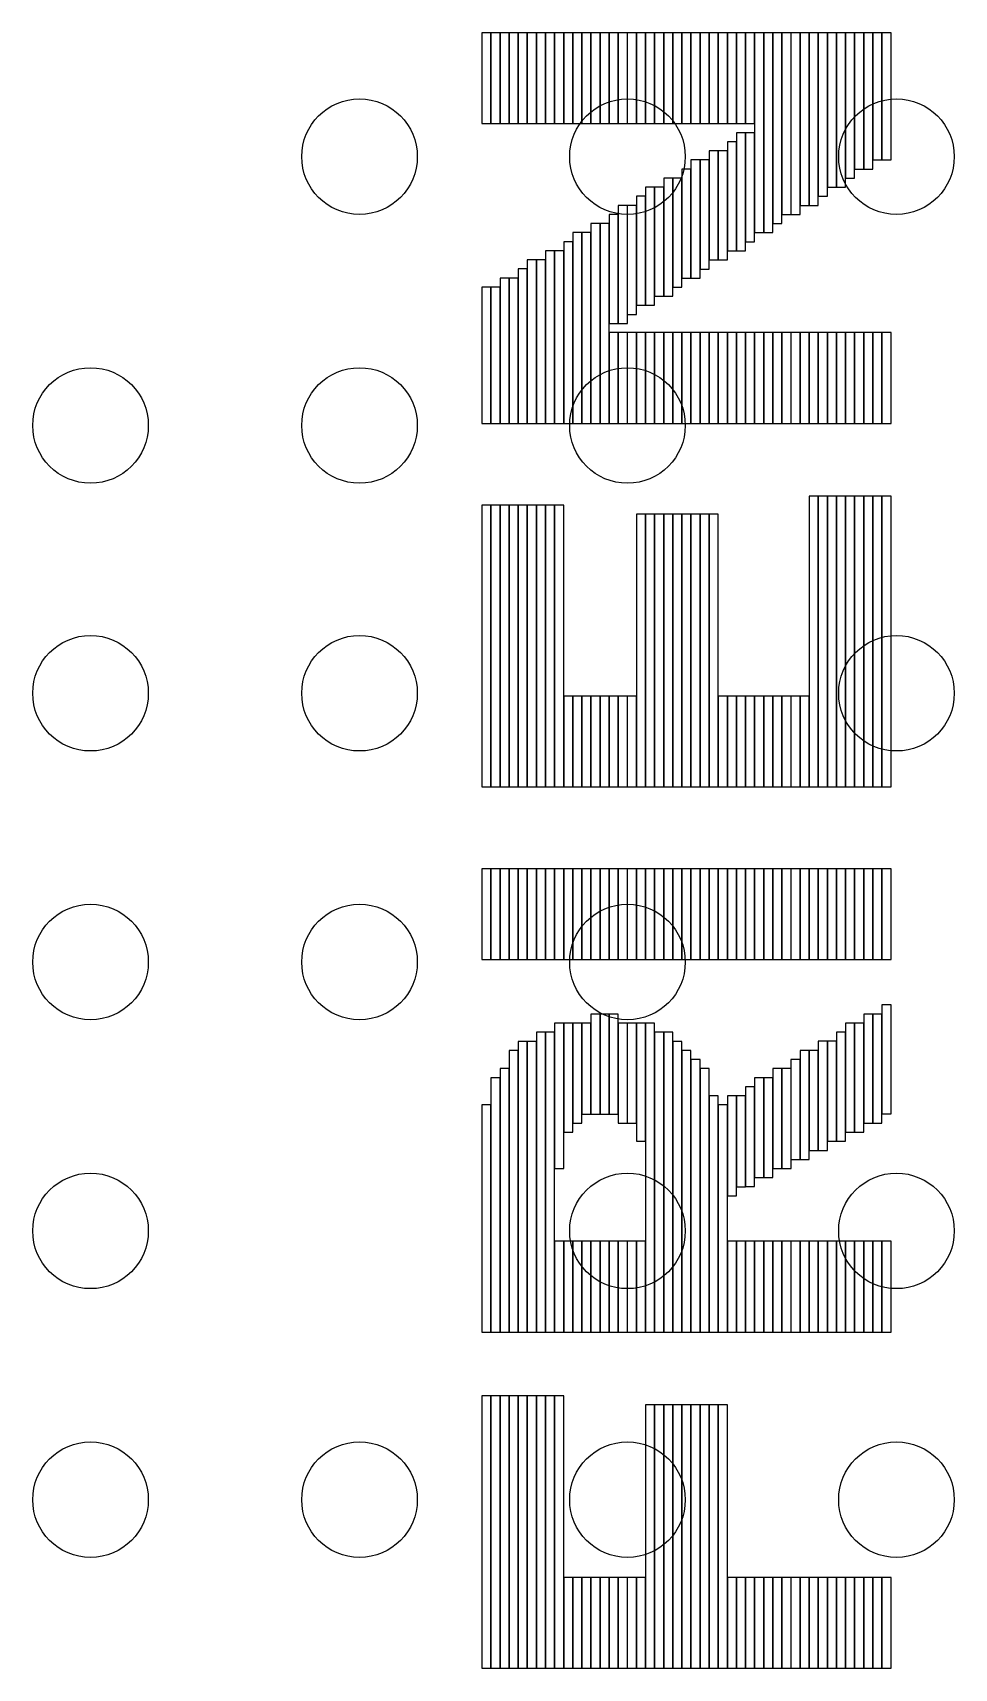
# Model space of a CAD drawing. Header units: millimetres. Extents: x -2.6 to 51, y -0.9 to 44.6.
# Drawn here: x 16.826 to 19.054, y 19.227 to 23.183 of the extents above; entities that cross this region are included whole.
import ezdxf

# ---------------------------------------------------------------- set-up
doc = ezdxf.new("R2010")
doc.units = ezdxf.units.MM
doc.header["$MEASUREMENT"] = 0
doc.layers.add('BOTTOM', color=11, linetype='Continuous')
doc.layers.add('SILK-TOP', color=12, linetype='Continuous')

msp = doc.modelspace()

# ---------------------------------------------------------------- linework, layer by layer
at = {"layer": 'BOTTOM'}
for centre in [(17.6162, 22.883), (18.2639, 22.883), (18.9141, 22.883), (16.966, 22.2328), (17.6162, 22.2328), (18.2639, 22.2328), (16.966, 21.5851), (17.6162, 21.5851), (18.9141, 21.5851), (16.966, 20.9349), (17.6162, 20.9349), (18.2639, 20.9349), (16.966, 20.2846), (18.2639, 20.2846), (18.9141, 20.2846), (16.966, 19.6344), (17.6162, 19.6344), (18.2639, 19.6344), (18.9141, 19.6344)]:
    msp.add_circle(centre, 0.1397, dxfattribs=at)
at = {"layer": 'SILK-TOP'}
for points in [[(17.9339, 22.9629), (17.9339, 23.1827), (17.9119, 23.1827), (17.9119, 22.9629), (17.9339, 22.9629)], [(17.9559, 22.9629), (17.9559, 23.1827), (17.9339, 23.1827), (17.9339, 22.9629), (17.9559, 22.9629)], [(17.9778, 22.9629), (17.9778, 23.1827), (17.9558, 23.1827), (17.9558, 22.9629), (17.9778, 22.9629)], [(17.9998, 22.9629), (17.9998, 23.1827), (17.9778, 23.1827), (17.9778, 22.9629), (17.9998, 22.9629)], [(18.0218, 22.9629), (18.0218, 23.1827), (17.9998, 23.1827), (17.9998, 22.9629), (18.0218, 22.9629)], [(18.0438, 22.9629), (18.0438, 23.1827), (18.0218, 23.1827), (18.0218, 22.9629), (18.0438, 22.9629)], [(18.0658, 22.9629), (18.0658, 23.1827), (18.0438, 23.1827), (18.0438, 22.9629), (18.0658, 22.9629)], [(18.0877, 22.9629), (18.0877, 23.1827), (18.0657, 23.1827), (18.0657, 22.9629), (18.0877, 22.9629)], [(18.1097, 22.9629), (18.1097, 23.1827), (18.0877, 23.1827), (18.0877, 22.9629), (18.1097, 22.9629)], [(18.1317, 22.9629), (18.1317, 23.1827), (18.1097, 23.1827), (18.1097, 22.9629), (18.1317, 22.9629)], [(18.1537, 22.9629), (18.1537, 23.1827), (18.1317, 23.1827), (18.1317, 22.9629), (18.1537, 22.9629)], [(18.1756, 22.9629), (18.1756, 23.1827), (18.1536, 23.1827), (18.1536, 22.9629), (18.1756, 22.9629)], [(18.1976, 22.9629), (18.1976, 23.1827), (18.1756, 23.1827), (18.1756, 22.9629), (18.1976, 22.9629)], [(18.2196, 22.9629), (18.2196, 23.1827), (18.1976, 23.1827), (18.1976, 22.9629), (18.2196, 22.9629)], [(18.2416, 22.9629), (18.2416, 23.1827), (18.2196, 23.1827), (18.2196, 22.9629), (18.2416, 22.9629)], [(18.2636, 22.9629), (18.2636, 23.1827), (18.2416, 23.1827), (18.2416, 22.9629), (18.2636, 22.9629)], [(18.2855, 22.9629), (18.2855, 23.1827), (18.2635, 23.1827), (18.2635, 22.9629), (18.2855, 22.9629)], [(18.3075, 22.9629), (18.3075, 23.1827), (18.2855, 23.1827), (18.2855, 22.9629), (18.3075, 22.9629)], [(18.3295, 22.9629), (18.3295, 23.1827), (18.3075, 23.1827), (18.3075, 22.9629), (18.3295, 22.9629)], [(18.3515, 22.9629), (18.3515, 23.1827), (18.3295, 23.1827), (18.3295, 22.9629), (18.3515, 22.9629)], [(18.3734, 22.9629), (18.3734, 23.1827), (18.3514, 23.1827), (18.3514, 22.9629), (18.3734, 22.9629)], [(18.3954, 22.9629), (18.3954, 23.1827), (18.3734, 23.1827), (18.3734, 22.9629), (18.3954, 22.9629)], [(18.4174, 22.9629), (18.4174, 23.1827), (18.3954, 23.1827), (18.3954, 22.9629), (18.4174, 22.9629)], [(18.4394, 22.9629), (18.4394, 23.1827), (18.4174, 23.1827), (18.4174, 22.9629), (18.4394, 22.9629)], [(18.4614, 22.9629), (18.4614, 23.1827), (18.4394, 23.1827), (18.4394, 22.9629), (18.4614, 22.9629)], [(18.4833, 22.9629), (18.4833, 23.1827), (18.4613, 23.1827), (18.4613, 22.9629), (18.4833, 22.9629)], [(18.5053, 22.9629), (18.5053, 23.1827), (18.4833, 23.1827), (18.4833, 22.9629), (18.5053, 22.9629)], [(18.5273, 22.9629), (18.5273, 23.1827), (18.5053, 23.1827), (18.5053, 22.9629), (18.5273, 22.9629)], [(18.5493, 22.9629), (18.5493, 23.1827), (18.5273, 23.1827), (18.5273, 22.9629), (18.5493, 22.9629)], [(18.5713, 22.9629), (18.5713, 23.1827), (18.5493, 23.1827), (18.5493, 22.9629), (18.5713, 22.9629)], [(18.5932, 22.6992), (18.5932, 23.1826), (18.5712, 23.1826), (18.5712, 22.6992), (18.5932, 22.6992)], [(18.6152, 22.6992), (18.6152, 23.1826), (18.5932, 23.1826), (18.5932, 22.6992), (18.6152, 22.6992)], [(18.6372, 22.7212), (18.6372, 23.1828), (18.6152, 23.1828), (18.6152, 22.7212), (18.6372, 22.7212)], [(18.6592, 22.7431), (18.6592, 23.1827), (18.6372, 23.1827), (18.6372, 22.7431), (18.6592, 22.7431)], [(18.6811, 22.7431), (18.6811, 23.1827), (18.6591, 23.1827), (18.6591, 22.7431), (18.6811, 22.7431)], [(18.7031, 22.7651), (18.7031, 23.1827), (18.6811, 23.1827), (18.6811, 22.7651), (18.7031, 22.7651)], [(18.7251, 22.7651), (18.7251, 23.1827), (18.7031, 23.1827), (18.7031, 22.7651), (18.7251, 22.7651)], [(18.7471, 22.7871), (18.7471, 23.1827), (18.7251, 23.1827), (18.7251, 22.7871), (18.7471, 22.7871)], [(18.7691, 22.8091), (18.7691, 23.1827), (18.7471, 23.1827), (18.7471, 22.8091), (18.7691, 22.8091)], [(18.791, 22.8091), (18.791, 23.1827), (18.769, 23.1827), (18.769, 22.8091), (18.791, 22.8091)], [(18.813, 22.831), (18.813, 23.1828), (18.791, 23.1828), (18.791, 22.831), (18.813, 22.831)], [(18.835, 22.853), (18.835, 23.1828), (18.813, 23.1828), (18.813, 22.853), (18.835, 22.853)], [(18.857, 22.853), (18.857, 23.1828), (18.835, 23.1828), (18.835, 22.853), (18.857, 22.853)], [(18.879, 22.875), (18.879, 23.1828), (18.857, 23.1828), (18.857, 22.875), (18.879, 22.875)], [(18.9009, 22.875), (18.9009, 23.1828), (18.8789, 23.1828), (18.8789, 22.875), (18.9009, 22.875)], [(18.5273, 22.6552), (18.5273, 22.919), (18.5053, 22.919), (18.5053, 22.6552), (18.5273, 22.6552)], [(18.5493, 22.6552), (18.5493, 22.9408), (18.5273, 22.9408), (18.5273, 22.6552), (18.5493, 22.6552)], [(18.5713, 22.6772), (18.5713, 22.941), (18.5493, 22.941), (18.5493, 22.6772), (18.5713, 22.6772)], [(18.4394, 22.5894), (18.4394, 22.875), (18.4174, 22.875), (18.4174, 22.5894), (18.4394, 22.5894)], [(18.4614, 22.6112), (18.4614, 22.875), (18.4394, 22.875), (18.4394, 22.6112), (18.4614, 22.6112)], [(18.4833, 22.6332), (18.4833, 22.897), (18.4613, 22.897), (18.4613, 22.6332), (18.4833, 22.6332)], [(18.5053, 22.6332), (18.5053, 22.897), (18.4833, 22.897), (18.4833, 22.6332), (18.5053, 22.6332)], [(18.3734, 22.5454), (18.3734, 22.831), (18.3514, 22.831), (18.3514, 22.5454), (18.3734, 22.5454)], [(18.3954, 22.5674), (18.3954, 22.831), (18.3734, 22.831), (18.3734, 22.5674), (18.3954, 22.5674)], [(18.4174, 22.5894), (18.4174, 22.853), (18.3954, 22.853), (18.3954, 22.5894), (18.4174, 22.5894)], [(18.3295, 22.5234), (18.3295, 22.8092), (18.3075, 22.8092), (18.3075, 22.5234), (18.3295, 22.5234)], [(18.3515, 22.5453), (18.3515, 22.8091), (18.3295, 22.8091), (18.3295, 22.5453), (18.3515, 22.5453)], [(18.2636, 22.4794), (18.2636, 22.7652), (18.2416, 22.7652), (18.2416, 22.4794), (18.2636, 22.4794)], [(18.2855, 22.5014), (18.2855, 22.7652), (18.2635, 22.7652), (18.2635, 22.5014), (18.2855, 22.5014)], [(18.3075, 22.5234), (18.3075, 22.7872), (18.2855, 22.7872), (18.2855, 22.5234), (18.3075, 22.5234)], [(18.1976, 22.2376), (18.1976, 22.7212), (18.1756, 22.7212), (18.1756, 22.2376), (18.1976, 22.2376)], [(18.2196, 22.2376), (18.2196, 22.7212), (18.1976, 22.7212), (18.1976, 22.2376), (18.2196, 22.2376)], [(18.2416, 22.4794), (18.2416, 22.7432), (18.2196, 22.7432), (18.2196, 22.4794), (18.2416, 22.4794)], [(18.1317, 22.2376), (18.1317, 22.6772), (18.1097, 22.6772), (18.1097, 22.2376), (18.1317, 22.2376)], [(18.1537, 22.2376), (18.1537, 22.6992), (18.1317, 22.6992), (18.1317, 22.2376), (18.1537, 22.2376)], [(18.1756, 22.2376), (18.1756, 22.6992), (18.1536, 22.6992), (18.1536, 22.2376), (18.1756, 22.2376)], [(18.0438, 22.2376), (18.0438, 22.6332), (18.0218, 22.6332), (18.0218, 22.2376), (18.0438, 22.2376)], [(18.0658, 22.2376), (18.0658, 22.6332), (18.0438, 22.6332), (18.0438, 22.2376), (18.0658, 22.2376)], [(18.0877, 22.2376), (18.0877, 22.6552), (18.0657, 22.6552), (18.0657, 22.2376), (18.0877, 22.2376)], [(18.1097, 22.2376), (18.1097, 22.6552), (18.0877, 22.6552), (18.0877, 22.2376), (18.1097, 22.2376)], [(18.0218, 22.2376), (18.0218, 22.6114), (17.9998, 22.6114), (17.9998, 22.2376), (18.0218, 22.2376)], [(17.9339, 22.2376), (17.9339, 22.5672), (17.9119, 22.5672), (17.9119, 22.2376), (17.9339, 22.2376)], [(17.9559, 22.2376), (17.9559, 22.5672), (17.9339, 22.5672), (17.9339, 22.2376), (17.9559, 22.2376)], [(17.9778, 22.2376), (17.9778, 22.5894), (17.9558, 22.5894), (17.9558, 22.2376), (17.9778, 22.2376)], [(17.9998, 22.2376), (17.9998, 22.5894), (17.9778, 22.5894), (17.9778, 22.2376), (17.9998, 22.2376)], [(18.2416, 22.2376), (18.2416, 22.4574), (18.2196, 22.4574), (18.2196, 22.2376), (18.2416, 22.2376)], [(18.2636, 22.2376), (18.2636, 22.4574), (18.2416, 22.4574), (18.2416, 22.2376), (18.2636, 22.2376)], [(18.2855, 22.2376), (18.2855, 22.4574), (18.2635, 22.4574), (18.2635, 22.2376), (18.2855, 22.2376)], [(18.3075, 22.2376), (18.3075, 22.4574), (18.2855, 22.4574), (18.2855, 22.2376), (18.3075, 22.2376)], [(18.3295, 22.2376), (18.3295, 22.4574), (18.3075, 22.4574), (18.3075, 22.2376), (18.3295, 22.2376)], [(18.3515, 22.2376), (18.3515, 22.4574), (18.3295, 22.4574), (18.3295, 22.2376), (18.3515, 22.2376)], [(18.3734, 22.2376), (18.3734, 22.4574), (18.3514, 22.4574), (18.3514, 22.2376), (18.3734, 22.2376)], [(18.3954, 22.2376), (18.3954, 22.4574), (18.3734, 22.4574), (18.3734, 22.2376), (18.3954, 22.2376)], [(18.4174, 22.2376), (18.4174, 22.4574), (18.3954, 22.4574), (18.3954, 22.2376), (18.4174, 22.2376)], [(18.4394, 22.2376), (18.4394, 22.4574), (18.4174, 22.4574), (18.4174, 22.2376), (18.4394, 22.2376)], [(18.4614, 22.2376), (18.4614, 22.4574), (18.4394, 22.4574), (18.4394, 22.2376), (18.4614, 22.2376)], [(18.4833, 22.2376), (18.4833, 22.4574), (18.4613, 22.4574), (18.4613, 22.2376), (18.4833, 22.2376)], [(18.5053, 22.2376), (18.5053, 22.4574), (18.4833, 22.4574), (18.4833, 22.2376), (18.5053, 22.2376)], [(18.5273, 22.2376), (18.5273, 22.4574), (18.5053, 22.4574), (18.5053, 22.2376), (18.5273, 22.2376)], [(18.5493, 22.2376), (18.5493, 22.4574), (18.5273, 22.4574), (18.5273, 22.2376), (18.5493, 22.2376)], [(18.5713, 22.2376), (18.5713, 22.4574), (18.5493, 22.4574), (18.5493, 22.2376), (18.5713, 22.2376)], [(18.5932, 22.2376), (18.5932, 22.4574), (18.5712, 22.4574), (18.5712, 22.2376), (18.5932, 22.2376)], [(18.6152, 22.2376), (18.6152, 22.4574), (18.5932, 22.4574), (18.5932, 22.2376), (18.6152, 22.2376)], [(18.6372, 22.2376), (18.6372, 22.4574), (18.6152, 22.4574), (18.6152, 22.2376), (18.6372, 22.2376)], [(18.6592, 22.2376), (18.6592, 22.4574), (18.6372, 22.4574), (18.6372, 22.2376), (18.6592, 22.2376)], [(18.6811, 22.2376), (18.6811, 22.4574), (18.6591, 22.4574), (18.6591, 22.2376), (18.6811, 22.2376)], [(18.7031, 22.2376), (18.7031, 22.4574), (18.6811, 22.4574), (18.6811, 22.2376), (18.7031, 22.2376)], [(18.7251, 22.2376), (18.7251, 22.4574), (18.7031, 22.4574), (18.7031, 22.2376), (18.7251, 22.2376)], [(18.7471, 22.2376), (18.7471, 22.4574), (18.7251, 22.4574), (18.7251, 22.2376), (18.7471, 22.2376)], [(18.7691, 22.2376), (18.7691, 22.4574), (18.7471, 22.4574), (18.7471, 22.2376), (18.7691, 22.2376)], [(18.791, 22.2376), (18.791, 22.4574), (18.769, 22.4574), (18.769, 22.2376), (18.791, 22.2376)], [(18.813, 22.2376), (18.813, 22.4574), (18.791, 22.4574), (18.791, 22.2376), (18.813, 22.2376)], [(18.835, 22.2376), (18.835, 22.4574), (18.813, 22.4574), (18.813, 22.2376), (18.835, 22.2376)], [(18.857, 22.2376), (18.857, 22.4574), (18.835, 22.4574), (18.835, 22.2376), (18.857, 22.2376)], [(18.879, 22.2376), (18.879, 22.4574), (18.857, 22.4574), (18.857, 22.2376), (18.879, 22.2376)], [(18.9009, 22.2376), (18.9009, 22.4574), (18.8789, 22.4574), (18.8789, 22.2376), (18.9009, 22.2376)], [(17.9339, 21.3586), (17.9339, 22.0399), (17.9119, 22.0399), (17.9119, 21.3586), (17.9339, 21.3586)], [(17.9559, 21.3586), (17.9559, 22.0399), (17.9339, 22.0399), (17.9339, 21.3586), (17.9559, 21.3586)], [(17.9778, 21.3586), (17.9778, 22.0399), (17.9558, 22.0399), (17.9558, 21.3586), (17.9778, 21.3586)], [(17.9998, 21.3586), (17.9998, 22.0399), (17.9778, 22.0399), (17.9778, 21.3586), (17.9998, 21.3586)], [(18.0218, 21.3586), (18.0218, 22.0399), (17.9998, 22.0399), (17.9998, 21.3586), (18.0218, 21.3586)], [(18.0438, 21.3586), (18.0438, 22.0399), (18.0218, 22.0399), (18.0218, 21.3586), (18.0438, 21.3586)], [(18.0658, 21.3586), (18.0658, 22.0399), (18.0438, 22.0399), (18.0438, 21.3586), (18.0658, 21.3586)], [(18.0877, 21.3586), (18.0877, 22.0399), (18.0657, 22.0399), (18.0657, 21.3586), (18.0877, 21.3586)], [(18.1097, 21.3586), (18.1097, 22.0399), (18.0877, 22.0399), (18.0877, 21.3586), (18.1097, 21.3586)], [(18.7251, 21.3586), (18.7251, 22.0619), (18.7031, 22.0619), (18.7031, 21.3586), (18.7251, 21.3586)], [(18.7471, 21.3586), (18.7471, 22.0619), (18.7251, 22.0619), (18.7251, 21.3586), (18.7471, 21.3586)], [(18.7691, 21.3586), (18.7691, 22.0619), (18.7471, 22.0619), (18.7471, 21.3586), (18.7691, 21.3586)], [(18.791, 21.3586), (18.791, 22.0619), (18.769, 22.0619), (18.769, 21.3586), (18.791, 21.3586)], [(18.813, 21.3586), (18.813, 22.0619), (18.791, 22.0619), (18.791, 21.3586), (18.813, 21.3586)], [(18.835, 21.3586), (18.835, 22.0619), (18.813, 22.0619), (18.813, 21.3586), (18.835, 21.3586)], [(18.857, 21.3586), (18.857, 22.0619), (18.835, 22.0619), (18.835, 21.3586), (18.857, 21.3586)], [(18.879, 21.3586), (18.879, 22.0619), (18.857, 22.0619), (18.857, 21.3586), (18.879, 21.3586)], [(18.9009, 21.3586), (18.9009, 22.0619), (18.8789, 22.0619), (18.8789, 21.3586), (18.9009, 21.3586)], [(18.3075, 21.3585), (18.3075, 22.0179), (18.2855, 22.0179), (18.2855, 21.3585), (18.3075, 21.3585)], [(18.3295, 21.3585), (18.3295, 22.0179), (18.3075, 22.0179), (18.3075, 21.3585), (18.3295, 21.3585)], [(18.3515, 21.3585), (18.3515, 22.0179), (18.3295, 22.0179), (18.3295, 21.3585), (18.3515, 21.3585)], [(18.3734, 21.3585), (18.3734, 22.0179), (18.3514, 22.0179), (18.3514, 21.3585), (18.3734, 21.3585)], [(18.3954, 21.3585), (18.3954, 22.0179), (18.3734, 22.0179), (18.3734, 21.3585), (18.3954, 21.3585)], [(18.4174, 21.3585), (18.4174, 22.0179), (18.3954, 22.0179), (18.3954, 21.3585), (18.4174, 21.3585)], [(18.4394, 21.3585), (18.4394, 22.0179), (18.4174, 22.0179), (18.4174, 21.3585), (18.4394, 21.3585)], [(18.4614, 21.3585), (18.4614, 22.0179), (18.4394, 22.0179), (18.4394, 21.3585), (18.4614, 21.3585)], [(18.4833, 21.3585), (18.4833, 22.0179), (18.4613, 22.0179), (18.4613, 21.3585), (18.4833, 21.3585)], [(18.1317, 21.3585), (18.1317, 21.5783), (18.1097, 21.5783), (18.1097, 21.3585), (18.1317, 21.3585)], [(18.1537, 21.3585), (18.1537, 21.5783), (18.1317, 21.5783), (18.1317, 21.3585), (18.1537, 21.3585)], [(18.1756, 21.3585), (18.1756, 21.5783), (18.1536, 21.5783), (18.1536, 21.3585), (18.1756, 21.3585)], [(18.1976, 21.3585), (18.1976, 21.5783), (18.1756, 21.5783), (18.1756, 21.3585), (18.1976, 21.3585)], [(18.2196, 21.3585), (18.2196, 21.5783), (18.1976, 21.5783), (18.1976, 21.3585), (18.2196, 21.3585)], [(18.2416, 21.3585), (18.2416, 21.5783), (18.2196, 21.5783), (18.2196, 21.3585), (18.2416, 21.3585)], [(18.2636, 21.3585), (18.2636, 21.5783), (18.2416, 21.5783), (18.2416, 21.3585), (18.2636, 21.3585)], [(18.2855, 21.3585), (18.2855, 21.5783), (18.2635, 21.5783), (18.2635, 21.3585), (18.2855, 21.3585)], [(18.5053, 21.3585), (18.5053, 21.5783), (18.4833, 21.5783), (18.4833, 21.3585), (18.5053, 21.3585)], [(18.5273, 21.3585), (18.5273, 21.5783), (18.5053, 21.5783), (18.5053, 21.3585), (18.5273, 21.3585)], [(18.5493, 21.3585), (18.5493, 21.5783), (18.5273, 21.5783), (18.5273, 21.3585), (18.5493, 21.3585)], [(18.5713, 21.3585), (18.5713, 21.5783), (18.5493, 21.5783), (18.5493, 21.3585), (18.5713, 21.3585)], [(18.5932, 21.3585), (18.5932, 21.5783), (18.5712, 21.5783), (18.5712, 21.3585), (18.5932, 21.3585)], [(18.6152, 21.3585), (18.6152, 21.5783), (18.5932, 21.5783), (18.5932, 21.3585), (18.6152, 21.3585)], [(18.6372, 21.3585), (18.6372, 21.5783), (18.6152, 21.5783), (18.6152, 21.3585), (18.6372, 21.3585)], [(18.6592, 21.3585), (18.6592, 21.5783), (18.6372, 21.5783), (18.6372, 21.3585), (18.6592, 21.3585)], [(18.6811, 21.3585), (18.6811, 21.5783), (18.6591, 21.5783), (18.6591, 21.3585), (18.6811, 21.3585)], [(18.7031, 21.3585), (18.7031, 21.5783), (18.6811, 21.5783), (18.6811, 21.3585), (18.7031, 21.3585)], [(17.9339, 20.9409), (17.9339, 21.1607), (17.9119, 21.1607), (17.9119, 20.9409), (17.9339, 20.9409)], [(17.9559, 20.9409), (17.9559, 21.1607), (17.9339, 21.1607), (17.9339, 20.9409), (17.9559, 20.9409)], [(17.9778, 20.9409), (17.9778, 21.1607), (17.9558, 21.1607), (17.9558, 20.9409), (17.9778, 20.9409)], [(17.9998, 20.9409), (17.9998, 21.1607), (17.9778, 21.1607), (17.9778, 20.9409), (17.9998, 20.9409)], [(18.0218, 20.9409), (18.0218, 21.1607), (17.9998, 21.1607), (17.9998, 20.9409), (18.0218, 20.9409)], [(18.0438, 20.9409), (18.0438, 21.1607), (18.0218, 21.1607), (18.0218, 20.9409), (18.0438, 20.9409)], [(18.0658, 20.9409), (18.0658, 21.1607), (18.0438, 21.1607), (18.0438, 20.9409), (18.0658, 20.9409)], [(18.0877, 20.9409), (18.0877, 21.1607), (18.0657, 21.1607), (18.0657, 20.9409), (18.0877, 20.9409)], [(18.1097, 20.9409), (18.1097, 21.1607), (18.0877, 21.1607), (18.0877, 20.9409), (18.1097, 20.9409)], [(18.1317, 20.9409), (18.1317, 21.1607), (18.1097, 21.1607), (18.1097, 20.9409), (18.1317, 20.9409)], [(18.1537, 20.9409), (18.1537, 21.1607), (18.1317, 21.1607), (18.1317, 20.9409), (18.1537, 20.9409)], [(18.1756, 20.9409), (18.1756, 21.1607), (18.1536, 21.1607), (18.1536, 20.9409), (18.1756, 20.9409)], [(18.1976, 20.9409), (18.1976, 21.1607), (18.1756, 21.1607), (18.1756, 20.9409), (18.1976, 20.9409)], [(18.2196, 20.9409), (18.2196, 21.1607), (18.1976, 21.1607), (18.1976, 20.9409), (18.2196, 20.9409)], [(18.2416, 20.9409), (18.2416, 21.1607), (18.2196, 21.1607), (18.2196, 20.9409), (18.2416, 20.9409)], [(18.2636, 20.9409), (18.2636, 21.1607), (18.2416, 21.1607), (18.2416, 20.9409), (18.2636, 20.9409)], [(18.2855, 20.9409), (18.2855, 21.1607), (18.2635, 21.1607), (18.2635, 20.9409), (18.2855, 20.9409)], [(18.3075, 20.9409), (18.3075, 21.1607), (18.2855, 21.1607), (18.2855, 20.9409), (18.3075, 20.9409)], [(18.3295, 20.9409), (18.3295, 21.1607), (18.3075, 21.1607), (18.3075, 20.9409), (18.3295, 20.9409)], [(18.3515, 20.9409), (18.3515, 21.1607), (18.3295, 21.1607), (18.3295, 20.9409), (18.3515, 20.9409)], [(18.3734, 20.9409), (18.3734, 21.1607), (18.3514, 21.1607), (18.3514, 20.9409), (18.3734, 20.9409)], [(18.3954, 20.9409), (18.3954, 21.1607), (18.3734, 21.1607), (18.3734, 20.9409), (18.3954, 20.9409)], [(18.4174, 20.9409), (18.4174, 21.1607), (18.3954, 21.1607), (18.3954, 20.9409), (18.4174, 20.9409)], [(18.4394, 20.9409), (18.4394, 21.1607), (18.4174, 21.1607), (18.4174, 20.9409), (18.4394, 20.9409)], [(18.4614, 20.9409), (18.4614, 21.1607), (18.4394, 21.1607), (18.4394, 20.9409), (18.4614, 20.9409)], [(18.4833, 20.9409), (18.4833, 21.1607), (18.4613, 21.1607), (18.4613, 20.9409), (18.4833, 20.9409)], [(18.5053, 20.9409), (18.5053, 21.1607), (18.4833, 21.1607), (18.4833, 20.9409), (18.5053, 20.9409)], [(18.5273, 20.9409), (18.5273, 21.1607), (18.5053, 21.1607), (18.5053, 20.9409), (18.5273, 20.9409)], [(18.5493, 20.9409), (18.5493, 21.1607), (18.5273, 21.1607), (18.5273, 20.9409), (18.5493, 20.9409)], [(18.5713, 20.9409), (18.5713, 21.1607), (18.5493, 21.1607), (18.5493, 20.9409), (18.5713, 20.9409)], [(18.5932, 20.9409), (18.5932, 21.1607), (18.5712, 21.1607), (18.5712, 20.9409), (18.5932, 20.9409)], [(18.6152, 20.9409), (18.6152, 21.1607), (18.5932, 21.1607), (18.5932, 20.9409), (18.6152, 20.9409)], [(18.6372, 20.9409), (18.6372, 21.1607), (18.6152, 21.1607), (18.6152, 20.9409), (18.6372, 20.9409)], [(18.6592, 20.9409), (18.6592, 21.1607), (18.6372, 21.1607), (18.6372, 20.9409), (18.6592, 20.9409)], [(18.6811, 20.9409), (18.6811, 21.1607), (18.6591, 21.1607), (18.6591, 20.9409), (18.6811, 20.9409)], [(18.7031, 20.9409), (18.7031, 21.1607), (18.6811, 21.1607), (18.6811, 20.9409), (18.7031, 20.9409)], [(18.7251, 20.9409), (18.7251, 21.1607), (18.7031, 21.1607), (18.7031, 20.9409), (18.7251, 20.9409)], [(18.7471, 20.9409), (18.7471, 21.1607), (18.7251, 21.1607), (18.7251, 20.9409), (18.7471, 20.9409)], [(18.7691, 20.9409), (18.7691, 21.1607), (18.7471, 21.1607), (18.7471, 20.9409), (18.7691, 20.9409)], [(18.791, 20.9409), (18.791, 21.1607), (18.769, 21.1607), (18.769, 20.9409), (18.791, 20.9409)], [(18.813, 20.9409), (18.813, 21.1607), (18.791, 21.1607), (18.791, 20.9409), (18.813, 20.9409)], [(18.835, 20.9409), (18.835, 21.1607), (18.813, 21.1607), (18.813, 20.9409), (18.835, 20.9409)], [(18.857, 20.9409), (18.857, 21.1607), (18.835, 21.1607), (18.835, 20.9409), (18.857, 20.9409)], [(18.879, 20.9409), (18.879, 21.1607), (18.857, 21.1607), (18.857, 20.9409), (18.879, 20.9409)], [(18.9009, 20.9409), (18.9009, 21.1607), (18.8789, 21.1607), (18.8789, 20.9409), (18.9009, 20.9409)], [(18.9009, 20.5674), (18.9009, 20.831), (18.8789, 20.831), (18.8789, 20.5674), (18.9009, 20.5674)], [(18.1097, 20.4354), (18.1097, 20.7871), (18.0877, 20.7871), (18.0877, 20.4354), (18.1097, 20.4354)], [(18.1317, 20.5235), (18.1317, 20.7872), (18.1097, 20.7872), (18.1097, 20.5235), (18.1317, 20.5235)], [(18.1537, 20.5453), (18.1537, 20.7871), (18.1317, 20.7871), (18.1317, 20.5453), (18.1537, 20.5453)], [(18.1756, 20.5673), (18.1756, 20.7871), (18.1536, 20.7871), (18.1536, 20.5673), (18.1756, 20.5673)], [(18.1976, 20.5673), (18.1976, 20.8091), (18.1756, 20.8091), (18.1756, 20.5673), (18.1976, 20.5673)], [(18.2196, 20.5673), (18.2196, 20.8091), (18.1976, 20.8091), (18.1976, 20.5673), (18.2196, 20.5673)], [(18.2416, 20.5673), (18.2416, 20.8091), (18.2196, 20.8091), (18.2196, 20.5673), (18.2416, 20.5673)], [(18.2636, 20.5453), (18.2636, 20.7871), (18.2416, 20.7871), (18.2416, 20.5453), (18.2636, 20.5453)], [(18.2855, 20.5453), (18.2855, 20.7871), (18.2635, 20.7871), (18.2635, 20.5453), (18.2855, 20.5453)], [(18.3075, 20.5014), (18.3075, 20.7872), (18.2855, 20.7872), (18.2855, 20.5014), (18.3075, 20.5014)], [(18.3295, 20.0399), (18.3295, 20.7871), (18.3075, 20.7871), (18.3075, 20.0399), (18.3295, 20.0399)], [(18.813, 20.5235), (18.813, 20.7872), (18.791, 20.7872), (18.791, 20.5235), (18.813, 20.5235)], [(18.835, 20.5235), (18.835, 20.7872), (18.813, 20.7872), (18.813, 20.5235), (18.835, 20.5235)], [(18.857, 20.5453), (18.857, 20.8091), (18.835, 20.8091), (18.835, 20.5453), (18.857, 20.5453)], [(18.879, 20.5453), (18.879, 20.8091), (18.857, 20.8091), (18.857, 20.5453), (18.879, 20.5453)], [(18.0218, 20.0398), (18.0218, 20.743), (17.9998, 20.743), (17.9998, 20.0398), (18.0218, 20.0398)], [(18.0438, 20.0398), (18.0438, 20.743), (18.0218, 20.743), (18.0218, 20.0398), (18.0438, 20.0398)], [(18.0658, 20.0398), (18.0658, 20.7651), (18.0438, 20.7651), (18.0438, 20.0398), (18.0658, 20.0398)], [(18.0877, 20.0398), (18.0877, 20.7651), (18.0657, 20.7651), (18.0657, 20.0398), (18.0877, 20.0398)], [(18.3515, 20.0398), (18.3515, 20.7651), (18.3295, 20.7651), (18.3295, 20.0398), (18.3515, 20.0398)], [(18.3734, 20.0398), (18.3734, 20.7651), (18.3514, 20.7651), (18.3514, 20.0398), (18.3734, 20.0398)], [(18.3954, 20.0398), (18.3954, 20.743), (18.3734, 20.743), (18.3734, 20.0398), (18.3954, 20.0398)], [(18.7471, 20.4794), (18.7471, 20.7432), (18.7251, 20.7432), (18.7251, 20.4794), (18.7471, 20.4794)], [(18.7691, 20.5014), (18.7691, 20.7432), (18.7471, 20.7432), (18.7471, 20.5014), (18.7691, 20.5014)], [(18.791, 20.5014), (18.791, 20.7652), (18.769, 20.7652), (18.769, 20.5014), (18.791, 20.5014)], [(17.9998, 20.0398), (17.9998, 20.7212), (17.9778, 20.7212), (17.9778, 20.0398), (17.9998, 20.0398)], [(18.4174, 20.0398), (18.4174, 20.7212), (18.3954, 20.7212), (18.3954, 20.0398), (18.4174, 20.0398)], [(18.4394, 20.0398), (18.4394, 20.6992), (18.4174, 20.6992), (18.4174, 20.0398), (18.4394, 20.0398)], [(18.6811, 20.4574), (18.6811, 20.6992), (18.6591, 20.6992), (18.6591, 20.4574), (18.6811, 20.4574)], [(18.7031, 20.4574), (18.7031, 20.7212), (18.6811, 20.7212), (18.6811, 20.4574), (18.7031, 20.4574)], [(18.7251, 20.4794), (18.7251, 20.7212), (18.7031, 20.7212), (18.7031, 20.4794), (18.7251, 20.4794)], [(17.9559, 20.0398), (17.9559, 20.6552), (17.9339, 20.6552), (17.9339, 20.0398), (17.9559, 20.0398)], [(17.9778, 20.0398), (17.9778, 20.6772), (17.9558, 20.6772), (17.9558, 20.0398), (17.9778, 20.0398)], [(18.4614, 20.0398), (18.4614, 20.6772), (18.4394, 20.6772), (18.4394, 20.0398), (18.4614, 20.0398)], [(18.5932, 20.4134), (18.5932, 20.6552), (18.5712, 20.6552), (18.5712, 20.4134), (18.5932, 20.4134)], [(18.6152, 20.4134), (18.6152, 20.6552), (18.5932, 20.6552), (18.5932, 20.4134), (18.6152, 20.4134)], [(18.6372, 20.4354), (18.6372, 20.6772), (18.6152, 20.6772), (18.6152, 20.4354), (18.6372, 20.4354)], [(18.6592, 20.4354), (18.6592, 20.6772), (18.6372, 20.6772), (18.6372, 20.4354), (18.6592, 20.4354)], [(18.5713, 20.3916), (18.5713, 20.6332), (18.5493, 20.6332), (18.5493, 20.3916), (18.5713, 20.3916)], [(17.9339, 20.0399), (17.9339, 20.5894), (17.9119, 20.5894), (17.9119, 20.0399), (17.9339, 20.0399)], [(18.4833, 20.0398), (18.4833, 20.6112), (18.4613, 20.6112), (18.4613, 20.0398), (18.4833, 20.0398)], [(18.5053, 20.0399), (18.5053, 20.5894), (18.4833, 20.5894), (18.4833, 20.0399), (18.5053, 20.0399)], [(18.5273, 20.3695), (18.5273, 20.6113), (18.5053, 20.6113), (18.5053, 20.3695), (18.5273, 20.3695)], [(18.5493, 20.3915), (18.5493, 20.6113), (18.5273, 20.6113), (18.5273, 20.3915), (18.5493, 20.3915)], [(18.1097, 20.0398), (18.1097, 20.2596), (18.0877, 20.2596), (18.0877, 20.0398), (18.1097, 20.0398)], [(18.1317, 20.0398), (18.1317, 20.2596), (18.1097, 20.2596), (18.1097, 20.0398), (18.1317, 20.0398)], [(18.1537, 20.0398), (18.1537, 20.2596), (18.1317, 20.2596), (18.1317, 20.0398), (18.1537, 20.0398)], [(18.1756, 20.0398), (18.1756, 20.2596), (18.1536, 20.2596), (18.1536, 20.0398), (18.1756, 20.0398)], [(18.1976, 20.0398), (18.1976, 20.2596), (18.1756, 20.2596), (18.1756, 20.0398), (18.1976, 20.0398)], [(18.2196, 20.0398), (18.2196, 20.2596), (18.1976, 20.2596), (18.1976, 20.0398), (18.2196, 20.0398)], [(18.2416, 20.0398), (18.2416, 20.2596), (18.2196, 20.2596), (18.2196, 20.0398), (18.2416, 20.0398)], [(18.2636, 20.0398), (18.2636, 20.2596), (18.2416, 20.2596), (18.2416, 20.0398), (18.2636, 20.0398)], [(18.2855, 20.0398), (18.2855, 20.2596), (18.2635, 20.2596), (18.2635, 20.0398), (18.2855, 20.0398)], [(18.3075, 20.0398), (18.3075, 20.2596), (18.2855, 20.2596), (18.2855, 20.0398), (18.3075, 20.0398)], [(18.5273, 20.0398), (18.5273, 20.2596), (18.5053, 20.2596), (18.5053, 20.0398), (18.5273, 20.0398)], [(18.5493, 20.0398), (18.5493, 20.2596), (18.5273, 20.2596), (18.5273, 20.0398), (18.5493, 20.0398)], [(18.5713, 20.0398), (18.5713, 20.2596), (18.5493, 20.2596), (18.5493, 20.0398), (18.5713, 20.0398)], [(18.5932, 20.0398), (18.5932, 20.2596), (18.5712, 20.2596), (18.5712, 20.0398), (18.5932, 20.0398)], [(18.6152, 20.0398), (18.6152, 20.2596), (18.5932, 20.2596), (18.5932, 20.0398), (18.6152, 20.0398)], [(18.6372, 20.0398), (18.6372, 20.2596), (18.6152, 20.2596), (18.6152, 20.0398), (18.6372, 20.0398)], [(18.6592, 20.0398), (18.6592, 20.2596), (18.6372, 20.2596), (18.6372, 20.0398), (18.6592, 20.0398)], [(18.6811, 20.0398), (18.6811, 20.2596), (18.6591, 20.2596), (18.6591, 20.0398), (18.6811, 20.0398)], [(18.7031, 20.0398), (18.7031, 20.2596), (18.6811, 20.2596), (18.6811, 20.0398), (18.7031, 20.0398)], [(18.7251, 20.0398), (18.7251, 20.2596), (18.7031, 20.2596), (18.7031, 20.0398), (18.7251, 20.0398)], [(18.7471, 20.0398), (18.7471, 20.2596), (18.7251, 20.2596), (18.7251, 20.0398), (18.7471, 20.0398)], [(18.7691, 20.0398), (18.7691, 20.2596), (18.7471, 20.2596), (18.7471, 20.0398), (18.7691, 20.0398)], [(18.791, 20.0398), (18.791, 20.2596), (18.769, 20.2596), (18.769, 20.0398), (18.791, 20.0398)], [(18.813, 20.0398), (18.813, 20.2596), (18.791, 20.2596), (18.791, 20.0398), (18.813, 20.0398)], [(18.835, 20.0398), (18.835, 20.2596), (18.813, 20.2596), (18.813, 20.0398), (18.835, 20.0398)], [(18.857, 20.0398), (18.857, 20.2596), (18.835, 20.2596), (18.835, 20.0398), (18.857, 20.0398)], [(18.879, 20.0398), (18.879, 20.2596), (18.857, 20.2596), (18.857, 20.0398), (18.879, 20.0398)], [(18.9009, 20.0398), (18.9009, 20.2596), (18.8789, 20.2596), (18.8789, 20.0398), (18.9009, 20.0398)], [(17.9339, 19.2266), (17.9339, 19.886), (17.9119, 19.886), (17.9119, 19.2266), (17.9339, 19.2266)], [(17.9559, 19.2266), (17.9559, 19.886), (17.9339, 19.886), (17.9339, 19.2266), (17.9559, 19.2266)], [(17.9778, 19.2266), (17.9778, 19.886), (17.9558, 19.886), (17.9558, 19.2266), (17.9778, 19.2266)], [(17.9998, 19.2266), (17.9998, 19.886), (17.9778, 19.886), (17.9778, 19.2266), (17.9998, 19.2266)], [(18.0218, 19.2266), (18.0218, 19.886), (17.9998, 19.886), (17.9998, 19.2266), (18.0218, 19.2266)], [(18.0438, 19.2266), (18.0438, 19.886), (18.0218, 19.886), (18.0218, 19.2266), (18.0438, 19.2266)], [(18.0658, 19.2266), (18.0658, 19.886), (18.0438, 19.886), (18.0438, 19.2266), (18.0658, 19.2266)], [(18.0877, 19.2266), (18.0877, 19.886), (18.0657, 19.886), (18.0657, 19.2266), (18.0877, 19.2266)], [(18.1097, 19.2266), (18.1097, 19.886), (18.0877, 19.886), (18.0877, 19.2266), (18.1097, 19.2266)], [(18.3295, 19.2266), (18.3295, 19.864), (18.3075, 19.864), (18.3075, 19.2266), (18.3295, 19.2266)], [(18.3515, 19.2266), (18.3515, 19.864), (18.3295, 19.864), (18.3295, 19.2266), (18.3515, 19.2266)], [(18.3734, 19.2266), (18.3734, 19.864), (18.3514, 19.864), (18.3514, 19.2266), (18.3734, 19.2266)], [(18.3954, 19.2266), (18.3954, 19.864), (18.3734, 19.864), (18.3734, 19.2266), (18.3954, 19.2266)], [(18.4174, 19.2266), (18.4174, 19.864), (18.3954, 19.864), (18.3954, 19.2266), (18.4174, 19.2266)], [(18.4394, 19.2266), (18.4394, 19.864), (18.4174, 19.864), (18.4174, 19.2266), (18.4394, 19.2266)], [(18.4614, 19.2266), (18.4614, 19.864), (18.4394, 19.864), (18.4394, 19.2266), (18.4614, 19.2266)], [(18.4833, 19.2266), (18.4833, 19.864), (18.4613, 19.864), (18.4613, 19.2266), (18.4833, 19.2266)], [(18.5053, 19.2266), (18.5053, 19.864), (18.4833, 19.864), (18.4833, 19.2266), (18.5053, 19.2266)], [(18.1317, 19.2266), (18.1317, 19.4464), (18.1097, 19.4464), (18.1097, 19.2266), (18.1317, 19.2266)], [(18.1537, 19.2266), (18.1537, 19.4464), (18.1317, 19.4464), (18.1317, 19.2266), (18.1537, 19.2266)], [(18.1756, 19.2266), (18.1756, 19.4464), (18.1536, 19.4464), (18.1536, 19.2266), (18.1756, 19.2266)], [(18.1976, 19.2266), (18.1976, 19.4464), (18.1756, 19.4464), (18.1756, 19.2266), (18.1976, 19.2266)], [(18.2196, 19.2266), (18.2196, 19.4464), (18.1976, 19.4464), (18.1976, 19.2266), (18.2196, 19.2266)], [(18.2416, 19.2266), (18.2416, 19.4464), (18.2196, 19.4464), (18.2196, 19.2266), (18.2416, 19.2266)], [(18.2636, 19.2266), (18.2636, 19.4464), (18.2416, 19.4464), (18.2416, 19.2266), (18.2636, 19.2266)], [(18.2855, 19.2266), (18.2855, 19.4464), (18.2635, 19.4464), (18.2635, 19.2266), (18.2855, 19.2266)], [(18.3075, 19.2266), (18.3075, 19.4464), (18.2855, 19.4464), (18.2855, 19.2266), (18.3075, 19.2266)], [(18.5273, 19.2266), (18.5273, 19.4464), (18.5053, 19.4464), (18.5053, 19.2266), (18.5273, 19.2266)], [(18.5493, 19.2266), (18.5493, 19.4464), (18.5273, 19.4464), (18.5273, 19.2266), (18.5493, 19.2266)], [(18.5713, 19.2266), (18.5713, 19.4464), (18.5493, 19.4464), (18.5493, 19.2266), (18.5713, 19.2266)], [(18.5932, 19.2266), (18.5932, 19.4464), (18.5712, 19.4464), (18.5712, 19.2266), (18.5932, 19.2266)], [(18.6152, 19.2266), (18.6152, 19.4464), (18.5932, 19.4464), (18.5932, 19.2266), (18.6152, 19.2266)], [(18.6372, 19.2266), (18.6372, 19.4464), (18.6152, 19.4464), (18.6152, 19.2266), (18.6372, 19.2266)], [(18.6592, 19.2266), (18.6592, 19.4464), (18.6372, 19.4464), (18.6372, 19.2266), (18.6592, 19.2266)], [(18.6811, 19.2266), (18.6811, 19.4464), (18.6591, 19.4464), (18.6591, 19.2266), (18.6811, 19.2266)], [(18.7031, 19.2266), (18.7031, 19.4464), (18.6811, 19.4464), (18.6811, 19.2266), (18.7031, 19.2266)], [(18.7251, 19.2266), (18.7251, 19.4464), (18.7031, 19.4464), (18.7031, 19.2266), (18.7251, 19.2266)], [(18.7471, 19.2266), (18.7471, 19.4464), (18.7251, 19.4464), (18.7251, 19.2266), (18.7471, 19.2266)], [(18.7691, 19.2266), (18.7691, 19.4464), (18.7471, 19.4464), (18.7471, 19.2266), (18.7691, 19.2266)], [(18.791, 19.2266), (18.791, 19.4464), (18.769, 19.4464), (18.769, 19.2266), (18.791, 19.2266)], [(18.813, 19.2266), (18.813, 19.4464), (18.791, 19.4464), (18.791, 19.2266), (18.813, 19.2266)], [(18.835, 19.2266), (18.835, 19.4464), (18.813, 19.4464), (18.813, 19.2266), (18.835, 19.2266)], [(18.857, 19.2266), (18.857, 19.4464), (18.835, 19.4464), (18.835, 19.2266), (18.857, 19.2266)], [(18.879, 19.2266), (18.879, 19.4464), (18.857, 19.4464), (18.857, 19.2266), (18.879, 19.2266)], [(18.9009, 19.2266), (18.9009, 19.4464), (18.8789, 19.4464), (18.8789, 19.2266), (18.9009, 19.2266)]]:
    msp.add_lwpolyline(points, dxfattribs=at)

doc.saveas('drawing.dxf')
